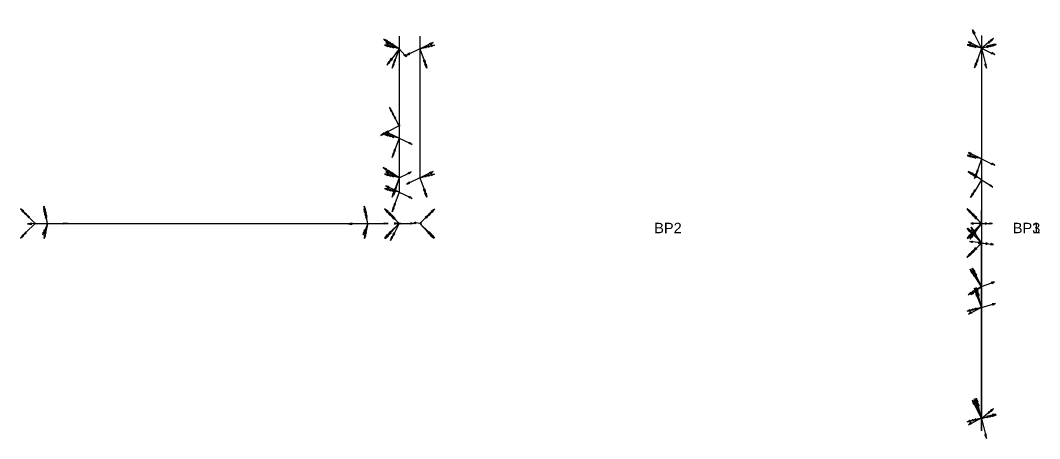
# Model space of a CAD drawing. Header units: millimetres. Extents: x -4565 to 13, y -101 to 103.
# Drawn here: x -477.1 to 12.9, y -98.7 to 102.3 of the extents above; entities that cross this region are included whole.
import ezdxf

# ---------------------------------------------------------------- set-up
doc = ezdxf.new("R2010")
doc.units = ezdxf.units.MM
for name, color, linetype in [('AutoDetect_13_4', 1, 'Continuous'), ('AutoDetect_14_5', 1, 'Continuous'), ('AutoDetect_21_1', 1, 'Continuous'), ('AutoDetect_21_3', 1, 'Continuous'), ('AutoDetect_22_2', 1, 'Continuous'), ('AutoDetect_23_12', 1, 'Continuous'), ('AutoDetect_24_11', 1, 'Continuous'), ('AutoDetect_25_18', 1, 'Continuous'), ('AutoDetect_26_17', 1, 'Continuous'), ('AutoDetect_31_15', 1, 'Continuous'), ('AutoDetect_32_10', 1, 'Continuous'), ('AutoDetect_5_0', 1, 'Continuous'), ('AutoDetect_5_16', 1, 'Continuous'), ('AutoDetect_5_9', 1, 'Continuous'), ('AutoDetect_6_13', 1, 'Continuous'), ('AutoDetect_6_6', 1, 'Continuous'), ('AutoDetect_6_7', 1, 'Continuous'), ('AutoDetect_7_14', 1, 'Continuous'), ('AutoDetect_8_8', 1, 'Continuous'), ('RIPPE_ID_GUID_499E99F3_AA39_41d1_B66C_D6CF131E3237', 1, 'Continuous')]:
    doc.layers.add(name, color=color, linetype=linetype)
doc.styles.get("Standard").update_dxf_attribs({"font": 'arial.ttf'})

# ---------------------------------------------------------------- blocks, each defined once
blk = doc.blocks.new('Kontrollpunkt')
at = {"color": 0}
for q in [(0, 6), (8, 0), (0, 0, 4)]:
    blk.add_line((0, 0), q, dxfattribs=at)
for points in [[(0.25, 8, -0.25), (-0.25, 8, -0.25), (-0.25, 8, 0.25), (0, 10, 0), (-0.25, 8, -0.25), (0.25, 8, 0.25), (0, 10, 0), (0.25, 8, -0.25), (0.25, 8, 0.25), (-0.25, 8, 0.25)], [(0.25, 6, -0.25), (-0.25, 6, -0.25), (-0.25, 6, 0.25), (0, 8, 0), (-0.25, 6, -0.25), (0.25, 6, 0.25), (0, 8, 0), (0.25, 6, -0.25), (0.25, 6, 0.25), (-0.25, 6, 0.25)], [(0.25, 0.25, 4), (-0.25, 0.25, 4), (-0.25, -0.25, 4), (0, 0, 6), (-0.25, 0.25, 4), (0.25, -0.25, 4), (0, 0, 6), (0.25, 0.25, 4), (0.25, -0.25, 4), (-0.25, -0.25, 4)], [(0.25, 0.25, 6), (-0.25, 0.25, 6), (-0.25, -0.25, 6), (0, 0, 8), (-0.25, 0.25, 6), (0.25, -0.25, 6), (0, 0, 8), (0.25, 0.25, 6), (0.25, -0.25, 6), (-0.25, -0.25, 6)], [(0.25, 0.25, 8), (-0.25, 0.25, 8), (-0.25, -0.25, 8), (0, 0, 10), (-0.25, 0.25, 8), (0.25, -0.25, 8), (0, 0, 10), (0.25, 0.25, 8), (0.25, -0.25, 8), (-0.25, -0.25, 8)], [(8, 0.25, -0.25), (8, 0.25, 0.25), (8, -0.25, 0.25), (10, 0, 0), (8, 0.25, 0.25), (8, -0.25, -0.25), (10, 0, 0), (8, 0.25, -0.25), (8, -0.25, -0.25), (8, -0.25, 0.25)]]:
    blk.add_polyline3d(points, dxfattribs=at)

msp = doc.modelspace()

# ---------------------------------------------------------------- linework, layer by layer
at = {"layer": 'AutoDetect_13_4', "color": 1}
msp.add_line((-470, 4.7, -100), (-310, 4.7, -100), dxfattribs=at)
at = {"layer": 'AutoDetect_14_5', "color": 1}
msp.add_line((-470, 4.7, -115), (-310, 4.7, -115), dxfattribs=at)
at = {"layer": 'AutoDetect_21_1', "color": 1}
msp.add_line((-295, 4.7, -37.6), (-295, 4.7, -100), dxfattribs=at)
at = {"layer": 'AutoDetect_21_3', "color": 1}
msp.add_line((-295, 4.7, -115), (-295, 4.7, -412.4), dxfattribs=at)
at = {"layer": 'AutoDetect_22_2', "color": 1}
msp.add_line((-285, 4.7, -37.6), (-285, 4.7, -412.4), dxfattribs=at)
at = {"layer": 'AutoDetect_23_12', "color": 1}
msp.add_line((-295, 94.7, -15.6), (-295, 26.7, -15.6), dxfattribs=at)
at = {"layer": 'AutoDetect_24_11', "color": 1}
msp.add_line((-285, 94.7, -15.6), (-285, 26.7, -15.6), dxfattribs=at)
at = {"layer": 'AutoDetect_25_18', "color": 1}
msp.add_line((-295, 94.7, -434.4), (-295, 26.7, -434.4), dxfattribs=at)
at = {"layer": 'AutoDetect_26_17', "color": 1}
msp.add_line((-285, 94.7, -434.4), (-285, 26.7, -434.4), dxfattribs=at)
at = {"layer": 'AutoDetect_31_15', "color": 1}
msp.add_line((-295, 51.7, -100), (-295, 19.7, -100), dxfattribs=at)
at = {"layer": 'AutoDetect_32_10', "color": 1}
msp.add_line((-295, 51.7, -115), (-295, 19.7, -115), dxfattribs=at)
at = {"layer": 'AutoDetect_5_0', "color": 1}
msp.add_line((-15, 4.7, -414.4), (-15, 4.7, -35.6), dxfattribs=at)
at = {"layer": 'AutoDetect_5_0', "color": 1, "extrusion": (-1, 0, 0)}
for centre, start, end in [((-25.7, -414.4, 15), 315, 0), ((-25.7, -35.6, 15), 360, 45)]:
    msp.add_arc(centre, 21, start, end, dxfattribs=at)
at = {"layer": 'AutoDetect_5_16', "color": 1}
msp.add_line((-15, 94.9, -435.4), (-15, 25.7, -435.4), dxfattribs=at)
at = {"layer": 'AutoDetect_5_16', "color": 1, "extrusion": (-1, 0, 0)}
msp.add_arc((-25.7, -414.4, 15), 21, 270, 315, dxfattribs=at)
at = {"layer": 'AutoDetect_5_9', "color": 1}
msp.add_line((-15, 94.9, -14.6), (-15, 25.7, -14.6), dxfattribs=at)
at = {"layer": 'AutoDetect_5_9', "color": 1, "extrusion": (1, 0, 0)}
msp.add_arc((25.7, -35.6, -15), 21, 90, 135, dxfattribs=at)
at = {"layer": 'AutoDetect_6_13', "color": 1}
msp.add_line((-15, -94.9, -435.4), (-15, -25.7, -435.4), dxfattribs=at)
at = {"layer": 'AutoDetect_6_13', "color": 1, "extrusion": (1, 0, 0)}
msp.add_arc((-25.7, -414.4, -15), 21, 270, 315, dxfattribs=at)
at = {"layer": 'AutoDetect_6_6', "color": 1}
msp.add_line((-15, -4.7, -35.6), (-15, -4.7, -414.4), dxfattribs=at)
at = {"layer": 'AutoDetect_6_6', "color": 1, "extrusion": (-1, 0, 0)}
for centre, start, end in [((25.7, -35.6, 15), 135, 180), ((25.7, -414.4, 15), 180, 225)]:
    msp.add_arc(centre, 21, start, end, dxfattribs=at)
at = {"layer": 'AutoDetect_6_7', "color": 1}
msp.add_line((-15, -94.9, -14.6), (-15, -25.7, -14.6), dxfattribs=at)
at = {"layer": 'AutoDetect_6_7', "color": 1, "extrusion": (-1, 0, 0)}
msp.add_arc((25.7, -35.6, 15), 21, 90, 135, dxfattribs=at)
at = {"layer": 'AutoDetect_7_14', "color": 1}
msp.add_line((-15, 95, -8), (-15, -95, -8), dxfattribs=at)
at = {"layer": 'AutoDetect_8_8', "color": 1}
msp.add_line((-15, 95, -442), (-15, -95, -442), dxfattribs=at)

# ---------------------------------------------------------------- block references
at = {"layer": 'AutoDetect_13_4', "color": 1, "extrusion": (-0.173648, 0.83781, 0.517611), "rotation": 340.3388256591038}
for p in [(453.39, -136.69, 32.75), (302.59, -120.51, 6.01)]:
    msp.add_blockref('Kontrollpunkt', p, dxfattribs=at)
at = {"layer": 'AutoDetect_14_5', "color": 1, "extrusion": (-0.173648, 0.696364, -0.696364), "rotation": 199.7021522331678}
for p in [(449.08, -1.18, 163.93), (299.65, -27.13, 137.19)]:
    msp.add_blockref('Kontrollpunkt', p, dxfattribs=at)
at = {"layer": 'AutoDetect_21_1', "color": 2, "extrusion": (-0.578134, 0.578134, 0.575779), "rotation": 270}
msp.add_blockref('Kontrollpunkt', (205.27, -203.78, 115.69), dxfattribs=at)
at = {"layer": 'AutoDetect_21_1', "color": 2, "extrusion": (-0.706851, 0.706851, -0.026903), "rotation": 268.4589592360433}
msp.add_blockref('Kontrollpunkt', (205.27, -31.89, 212.85), dxfattribs=at)
at = {"layer": 'AutoDetect_21_3', "color": 1, "extrusion": (-0.696364, 0.696364, 0.173648), "rotation": 279.8510761165839}
msp.add_blockref('Kontrollpunkt', (205.27, -442.93, 137.09), dxfattribs=at)
at = {"layer": 'AutoDetect_21_3', "color": 1, "extrusion": (-0.703619, 0.703619, 0.099193), "rotation": 275.6648339047455}
msp.add_blockref('Kontrollpunkt', (205.27, -175.26, 195.5), dxfattribs=at)
at = {"layer": 'AutoDetect_21_3', "color": 1, "extrusion": (-0.578134, 0.578134, -0.575779), "rotation": 240.067582641215}
msp.add_blockref('Kontrollpunkt', (205.27, 27.99, 239.48), dxfattribs=at)
at = {"layer": 'AutoDetect_22_2', "color": 1, "extrusion": (0.696364, 0.696364, 0.173648), "rotation": 77.24859307823723}
for p in [(204.85, -42, -208.67), (204.85, -371.72, -266.8)]:
    msp.add_blockref('Kontrollpunkt', p, dxfattribs=at)
at = {"layer": 'AutoDetect_22_2', "color": 1, "extrusion": (0.706862, 0.706862, -0.026302), "rotation": 91.9631676954933}
msp.add_blockref('Kontrollpunkt', (204.85, -42.8, -197.14), dxfattribs=at)
at = {"layer": 'AutoDetect_23_12', "color": 1, "extrusion": (-0.728004, 0.453899, -0.513796), "rotation": 278.5921178585934}
msp.add_blockref('Kontrollpunkt', (80.81, 139.35, 263.04), dxfattribs=at)
at = {"layer": 'AutoDetect_23_12', "color": 1, "extrusion": (-0.772959, 0.48481, -0.409261), "rotation": 236.9650673436661}
msp.add_blockref('Kontrollpunkt', (134.13, 93.85, 247.35), dxfattribs=at)
at = {"layer": 'AutoDetect_24_11', "color": 1, "extrusion": (0.696364, 0.173648, -0.696364), "rotation": 81.86142701890837}
for p in [(155.02, -188.82, -172.2), (94.86, -199.26, -182.96)]:
    msp.add_blockref('Kontrollpunkt', p, dxfattribs=at)
at = {"layer": 'AutoDetect_25_18', "color": 1, "extrusion": (-0.696364, 0.173648, 0.696364), "rotation": 261.8614270189084}
for p in [(-14.69, -526.03, -81.67), (45.47, -515.59, -92.44)]:
    msp.add_blockref('Kontrollpunkt', p, dxfattribs=at)
at = {"layer": 'AutoDetect_26_17', "color": 1, "extrusion": (0.696364, 0.173648, 0.696364), "rotation": 98.13857298109163}
for p in [(155.02, -134.14, -485.56), (94.86, -123.7, -496.33)]:
    msp.add_blockref('Kontrollpunkt', p, dxfattribs=at)
at = {"layer": 'AutoDetect_31_15', "color": 2, "extrusion": (-0.696364, 0.173648, 0.696364), "rotation": 261.8614270189084}
for p in [(27.03, -278.79, 143.73), (52.26, -274.41, 139.21)]:
    msp.add_blockref('Kontrollpunkt', p, dxfattribs=at)
at = {"layer": 'AutoDetect_32_10', "color": 2, "extrusion": (-0.696364, 0.173648, -0.696364), "rotation": 278.1385729810916}
for p in [(27.03, 124.49, 293.45), (52.26, 120.11, 288.93)]:
    msp.add_blockref('Kontrollpunkt', p, dxfattribs=at)
at = {"layer": 'AutoDetect_5_0', "color": 1, "extrusion": (-0.650895, 0.650895, 0.390731), "rotation": 291.3421348077551}
msp.add_blockref('Kontrollpunkt', (7.28, -386.9, -149.1), dxfattribs=at)
at = {"layer": 'AutoDetect_5_0', "color": 1, "extrusion": (-0.704416, 0.704416, 0.087156), "rotation": 274.9810693937002}
msp.add_blockref('Kontrollpunkt', (7.28, -414.04, -22.24), dxfattribs=at)
at = {"layer": 'AutoDetect_5_0', "color": 1, "extrusion": (-0.696364, 0.696364, -0.173648), "rotation": 260.1489238834161}
for p in [(7.28, -366.29, 78.73), (7.28, -42.49, 21.64)]:
    msp.add_blockref('Kontrollpunkt', p, dxfattribs=at)
at = {"layer": 'AutoDetect_5_0', "color": 1, "extrusion": (-0.650895, 0.650895, -0.390731), "rotation": 248.6578651922448}
msp.add_blockref('Kontrollpunkt', (7.28, -27.33, 26.73), dxfattribs=at)
at = {"layer": 'AutoDetect_5_16', "color": 1, "extrusion": (-0.696364, 0.173648, 0.696364), "rotation": 261.8614270189084}
for p in [(-82.63, -337.6, -277.31), (-31.01, -328.63, -286.55)]:
    msp.add_blockref('Kontrollpunkt', p, dxfattribs=at)
at = {"layer": 'AutoDetect_5_16', "color": 1, "extrusion": (-0.650895, 0.390731, 0.650895), "rotation": 268.7304672588111}
msp.add_blockref('Kontrollpunkt', (-14.31, -347.52, -263.59), dxfattribs=at)
at = {"layer": 'AutoDetect_5_9', "color": 1, "extrusion": (-0.696364, 0.173648, -0.696364), "rotation": 278.1385729810916}
for p in [(-82.63, 14.64, 36.05), (-31.01, 5.67, 26.81)]:
    msp.add_blockref('Kontrollpunkt', p, dxfattribs=at)
at = {"layer": 'AutoDetect_5_9', "color": 1, "extrusion": (-0.650895, 0.390731, -0.650895), "rotation": 271.2695327411889}
msp.add_blockref('Kontrollpunkt', (-14.31, 5.9, 29.31), dxfattribs=at)
at = {"layer": 'AutoDetect_6_13', "color": 1, "extrusion": (-0.650895, -0.390731, 0.650895), "rotation": 83.40411446479466}
msp.add_blockref('Kontrollpunkt', (14.31, -347.52, -263.59), dxfattribs=at)
at = {"layer": 'AutoDetect_6_13', "color": 1, "extrusion": (-0.696364, -0.173648, 0.696364), "rotation": 91.4177731969594}
for p in [(31.01, -328.63, -286.55), (82.63, -337.6, -277.31)]:
    msp.add_blockref('Kontrollpunkt', p, dxfattribs=at)
at = {"layer": 'AutoDetect_6_6', "color": 1, "extrusion": (-0.650895, -0.650895, -0.390731), "rotation": 116.9856821999535}
msp.add_blockref('Kontrollpunkt', (-7.28, -27.33, 26.73), dxfattribs=at)
at = {"layer": 'AutoDetect_6_6', "color": 1, "extrusion": (-0.704416, -0.704416, -0.087156), "rotation": 96.48008768721698}
msp.add_blockref('Kontrollpunkt', (-7.28, -34.25, 16.98), dxfattribs=at)
at = {"layer": 'AutoDetect_6_6', "color": 1, "extrusion": (-0.696364, -0.696364, 0.173648), "rotation": 77.24859307823723}
for p in [(-7.28, -76.87, 0.59), (-7.28, -400.68, -56.5)]:
    msp.add_blockref('Kontrollpunkt', p, dxfattribs=at)
at = {"layer": 'AutoDetect_6_6', "color": 1, "extrusion": (-0.650895, -0.650895, 0.390731), "rotation": 63.01431780004646}
msp.add_blockref('Kontrollpunkt', (-7.28, -386.9, -149.1), dxfattribs=at)
at = {"layer": 'AutoDetect_6_7', "color": 1, "extrusion": (-0.650895, -0.390731, -0.650895), "rotation": 86.34572295680387}
msp.add_blockref('Kontrollpunkt', (14.31, 5.9, 29.31), dxfattribs=at)
at = {"layer": 'AutoDetect_6_7', "color": 1, "extrusion": (-0.696364, -0.173648, -0.696364), "rotation": 81.2348063681018}
for p in [(31.01, 5.67, 26.81), (82.63, 14.64, 36.05)]:
    msp.add_blockref('Kontrollpunkt', p, dxfattribs=at)
at = {"layer": 'AutoDetect_7_14', "color": 1, "extrusion": (0.696364, 0.173648, 0.696364), "rotation": 180}
for p in [(89.98, -10.6, -0.56), (-82.73, 19.39, -31.47)]:
    msp.add_blockref('Kontrollpunkt', p, dxfattribs=at)
at = {"layer": 'AutoDetect_8_8', "color": 1, "extrusion": (0.696364, 0.173648, -0.696364), "rotation": 341.9218654017965}
for p in [(89.98, -312.36, 312.8), (-82.73, -342.35, 281.89)]:
    msp.add_blockref('Kontrollpunkt', p, dxfattribs=at)
at = {"layer": 'RIPPE_ID_GUID_499E99F3_AA39_41d1_B66C_D6CF131E3237', "color": 2, "extrusion": (-0.467784, 0.883843, 0), "rotation": 270}
for p in [(236.55, -100, 183.69), (236.55, -115, 183.69)]:
    msp.add_blockref('Kontrollpunkt', p, dxfattribs=at)
at = {"layer": 'RIPPE_ID_GUID_499E99F3_AA39_41d1_B66C_D6CF131E3237', "color": 2, "extrusion": (-0.707107, 0.707107, 0), "rotation": 270}
for p in [(329.02, -100, 335.66), (329.02, -115, 335.66)]:
    msp.add_blockref('Kontrollpunkt', p, dxfattribs=at)

# ---------------------------------------------------------------- texts
at = {"layer": 'RIPPE_ID_GUID_499E99F3_AA39_41d1_B66C_D6CF131E3237', "color": 5}
for s, p in [('BP2', (-172.35, 0)), ('BP3', (0, 0, -281.98)), ('BP1', (0, 0))]:
    msp.add_text(s, height=5, dxfattribs=at).set_placement(p)

doc.saveas('drawing.dxf')
